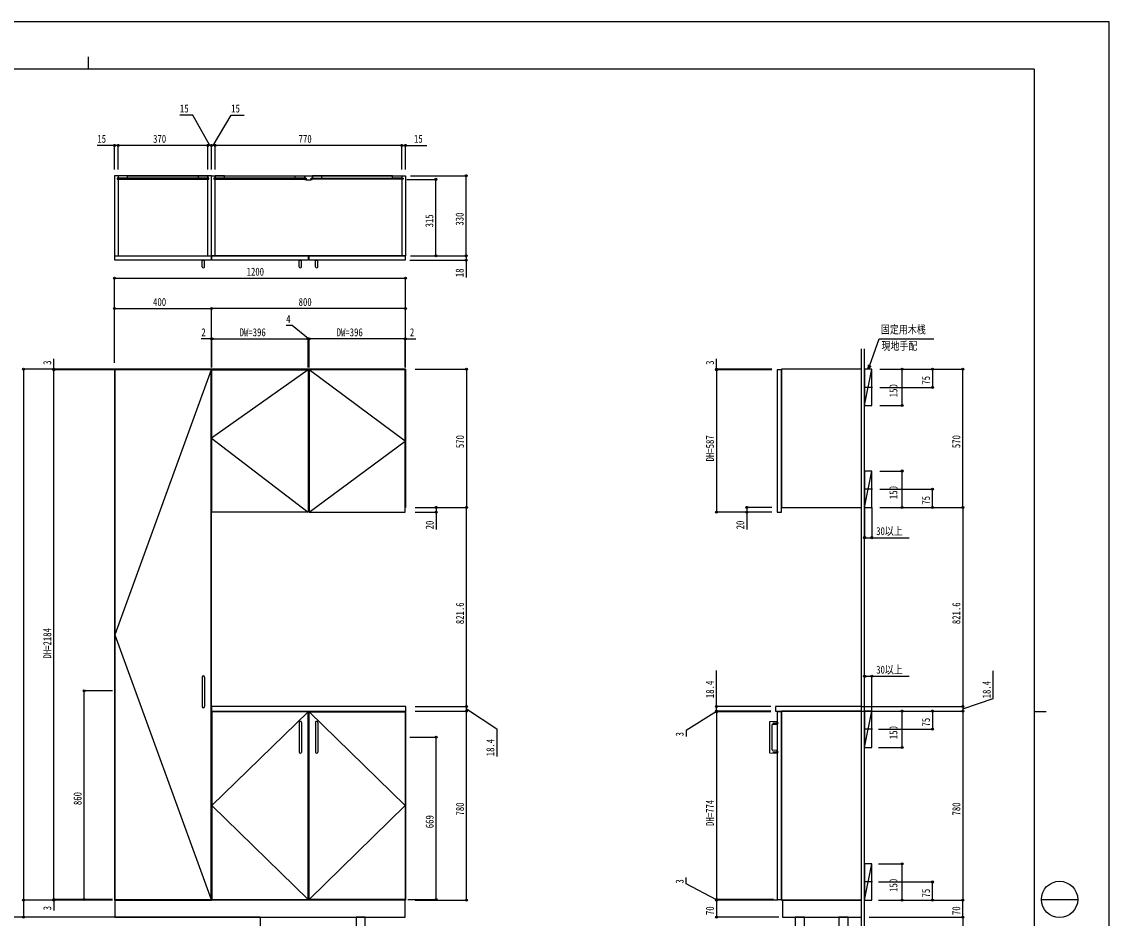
# Model space of a CAD drawing. Units: millimetres, scale not verified. Extents: x -4205 to 4205, y -2970 to 2970.
# Drawn here: x -278 to 4205, y -728 to 2970 of the extents above; entities that cross this region are included whole.
import ezdxf
from ezdxf.enums import TextEntityAlignment as Align

# ---------------------------------------------------------------- set-up
doc = ezdxf.new("R2010")
doc.units = ezdxf.units.MM
doc.header["$LTSCALE"] = 20
for name, color, linetype in [('0-2_YKK_11', 7, 'Continuous'), ('0-3_YKK_12', 2, 'Continuous'), ('0-4_YKK_13', 4, 'Continuous'), ('0-5_YKK_D', 6, 'Continuous'), ('0-6_YKK_ZWAK', 7, 'Continuous'), ('0-7_YSS_K', 3, 'Continuous')]:
    doc.layers.add(name, color=color, linetype=linetype)
doc.styles.add('ＭＳ ゴシック', font='')
doc.styles.get('ＭＳ ゴシック').set_extended_font_data('MS Gothic')

msp = doc.modelspace()

# ---------------------------------------------------------------- linework, layer by layer
at = {"layer": '0-2_YKK_11'}
msp.add_line((906.03, 967), (902.03, 967), dxfattribs=at)
at = {"layer": '0-3_YKK_12'}
for p, q in [((119.02, 2335), (119.02, 2324.5)), ((158.52, 2335), (449.52, 2335)), ((489.02, 2324.5), (489.02, 2335)), ((519.02, 2324.5), (519.02, 2335)), ((558.02, 2335), (849.02, 2335)), ((889.02, 2335), (919.02, 2335)), ((889.02, 2335), (889.02, 2325)), ((919.02, 2335), (919.02, 2325)), ((1250.02, 2335), (959.02, 2335)), ((1289.02, 2335), (1289.02, 2324.5)), ((119.02, 2320.5), (119.02, 2005)), ((489.02, 2005), (489.02, 2320.5)), ((519.02, 2005), (519.02, 2320.5)), ((889.02, 2325), (894.52, 2325)), ((889.02, 2320), (894.52, 2320)), ((889.02, 2320), (889.02, 2319)), ((889.02, 2319), (894.52, 2318)), ((894.52, 2325), (894.52, 2320)), ((894.52, 2318), (913.52, 2318)), ((913.52, 2325), (919.02, 2325)), ((913.52, 2325), (913.52, 2320)), ((913.52, 2320), (919.02, 2320)), ((913.52, 2318), (919.02, 2319)), ((919.02, 2320), (919.02, 2319)), ((1289.02, 2320.5), (1289.02, 2005)), ((1304.02, 1537), (1304.02, 967)), ((3229.31, 1462), (3193.73, 1462)), ((3229.31, 1042), (3193.73, 1042)), ((504.02, 967), (506.03, 967)), ((1302.03, 967), (1304.02, 967)), ((3229.31, 52), (3193.73, 52)), ((3229.31, -578), (3193.73, -578))]:
    msp.add_line(p, q, dxfattribs=at)
for points in [[(104.02, 2005), (504.02, 2005), (504.02, 2335), (104.02, 2335)], [(119.02, 2324.5), (158.02, 2324.5), (158.02, 2335), (119.02, 2335)], [(489.02, 2324.5), (450.02, 2324.5), (450.02, 2335), (489.02, 2335)], [(1304.02, 2005), (504.02, 2005), (504.02, 2335), (1304.02, 2335)], [(519.02, 2324.5), (558.02, 2324.5), (558.02, 2335), (519.02, 2335)], [(888.02, 2324.5), (849.02, 2324.5), (849.02, 2335), (888.02, 2335)], [(920.02, 2324.5), (959.02, 2324.5), (959.02, 2335), (920.02, 2335)], [(1289.02, 2324.5), (1250.02, 2324.5), (1250.02, 2335), (1289.02, 2335)], [(114.52, 2320.5), (493.52, 2320.5), (493.52, 2324.5), (114.52, 2324.5)], [(514.02, 2320.5), (893.02, 2320.5), (893.02, 2324.5), (514.02, 2324.5)], [(1294.02, 2320.5), (915.02, 2320.5), (915.02, 2324.5), (1294.02, 2324.5)], [(502.02, 1987), (106.02, 1987), (106.02, 2005), (502.02, 2005)], [(902.02, 1987), (506.02, 1987), (506.02, 2005), (902.02, 2005)], [(1302.02, 1987), (906.02, 1987), (906.02, 2005), (1302.02, 2005)], [(104.02, -653), (504.02, -653), (504.02, 1537), (104.02, 1537)], [(106.02, -650), (502.02, -650), (502.02, 1534), (106.02, 1534)], [(902.03, 947), (506.03, 947), (506.03, 1534), (902.03, 1534)], [(906.03, 947), (1302.03, 947), (1302.03, 1534), (906.03, 1534)], [(2836.02, 947), (2854.02, 947), (2854.02, 1534), (2836.02, 1534)], [(2854.02, 967), (3184.02, 967), (3184.02, 1537), (2854.02, 1537)], [(504.02, 127), (1305.52, 127), (1305.52, 145.4), (504.02, 145.4)], [(2829.02, 127), (3184.02, 127), (3184.02, 145.4), (2829.02, 145.4)], [(1304.02, -653), (504.02, -653), (504.02, 127), (1304.02, 127)], [(506.02, -650), (902.02, -650), (902.02, 124), (506.02, 124)], [(1302.02, -650), (906.02, -650), (906.02, 124), (1302.02, 124)], [(2836.02, -650), (2854.02, -650), (2854.02, 124), (2836.02, 124)], [(2854.02, -653), (3184.02, -653), (3184.02, 127), (2854.02, 127)], [(105.02, -723), (1303.02, -723), (1303.02, -653), (105.02, -653)], [(2858.02, -723), (3184.02, -723), (3184.02, -653), (2858.02, -653)]]:
    msp.add_lwpolyline(points, close=True, dxfattribs=at)
for points in [[(502.02, 1534), (106.02, 442), (502.02, -650)], [(1304.02, 967), (1304.02, 1537), (504.02, 1537), (504.02, 967)], [(902.03, 1534), (504.02, 1252), (902.03, 947)], [(906.03, 947), (1302.03, 1240.5), (906.03, 1534)], [(902.02, -650), (506.02, -263), (902.02, 124)], [(906.02, 124), (1302.02, -263), (906.02, -650)]]:
    msp.add_lwpolyline(points, dxfattribs=at)
at = {"layer": '0-4_YKK_13'}
for p, q in [((465.02, 1987), (475.02, 1987)), ((465.02, 1959.34), (465.02, 1987)), ((475.02, 1959.34), (475.02, 1987)), ((865.02, 1987), (875.02, 1987)), ((865.02, 1959.34), (865.02, 1987)), ((875.02, 1959.34), (875.02, 1987)), ((933.02, 1987), (943.02, 1987)), ((933.02, 1959.34), (933.02, 1987)), ((943.02, 1959.34), (943.02, 1987)), ((465.02, 267.43), (465.02, 145.11)), ((475.02, 267.43), (475.02, 145.11)), ((865.02, 80.16), (865.02, -42.16)), ((875.02, 80.16), (875.02, -42.16)), ((933.02, 80.16), (933.02, -42.16)), ((943.02, 80.16), (943.02, -42.16)), ((2804.02, 81.41), (2804.02, -43.41)), ((2836.02, 84.51), (2805.44, 82.9)), ((2815.02, -32.49), (2815.02, 70.49)), ((2816.92, 72.49), (2836.02, 73.49)), ((2817.97, 79), (2841.12, 79)), ((2836.02, 73.49), (2836.02, 84.51)), ((2817.97, -41), (2841.12, -41))]:
    msp.add_line(p, q, dxfattribs=at)
msp.add_lwpolyline([(2805.44, -44.9), (2836.02, -46.51), (2836.02, -35.49), (2816.92, -34.49)], dxfattribs=at)
for points in [[(1100.02, -1001), (1138.02, -1001), (1138.02, -723), (1100.02, -723)], [(2910.02, -1001), (2948.02, -1001), (2948.02, -723), (2910.02, -723)], [(3090.02, -1001), (3128.02, -1001), (3128.02, -723), (3090.02, -723)]]:
    msp.add_lwpolyline(points, close=True, dxfattribs=at)
for centre, radius, start, end in [((470.02, 1960.05), 5.05, 188.0693, 351.9307), ((870.02, 1960.05), 5.05, 188.0693, 351.9307), ((938.02, 1960.05), 5.05, 188.0693, 351.9307), ((470.02, 266.72), 5.05, 8.0102, 171.9898), ((470.02, 145.81), 5.05, 188.0102, 351.9898), ((870.02, 79.46), 5.05, 8.0102, 171.9898), ((938.02, 79.46), 5.05, 8.0102, 171.9898), ((2805.52, 81.41), 1.5, 92.7637, 180.21124), ((2817.02, 70.49), 2, 93.19527, 179.79522), ((870.02, -41.46), 5.05, 188.0102, 351.9898), ((938.02, -41.46), 5.05, 188.0102, 351.9898), ((2805.52, -43.41), 1.5, 179.7637, 267.21124), ((2817.02, -32.49), 2, 180.19527, 266.79522)]:
    msp.add_arc(centre, radius, start, end, dxfattribs=at)
at = {"layer": '0-5_YKK_D'}
for p, q in [((104.02, 2361.1), (104.02, 2461)), ((119.02, 2361.1), (119.02, 2461)), ((119.02, 2361.1), (119.02, 2461)), ((489.02, 2460), (119.02, 2460)), ((489.02, 2361.1), (489.02, 2461)), ((489.02, 2361.1), (489.02, 2461)), ((504.02, 2460), (489.02, 2460)), ((504.02, 2361.1), (504.02, 2461)), ((504.02, 2361.1), (504.02, 2461)), ((519.02, 2460), (504.02, 2460)), ((519.02, 2361.1), (519.02, 2461)), ((519.02, 2361.1), (519.02, 2461)), ((1289.02, 2460), (519.02, 2460)), ((1289.02, 2361.1), (1289.02, 2461)), ((1289.02, 2361.1), (1289.02, 2461)), ((1304.02, 2361.1), (1304.02, 2461)), ((1324.02, 2335), (1555.02, 2335)), ((1554.02, 2005), (1554.02, 2335)), ((1309.02, 2320), (1430.02, 2320)), ((1429.02, 2005), (1429.02, 2320)), ((1322.02, 1987), (1555.02, 1987)), ((1324.02, 2005), (1555.02, 2005)), ((1324.02, 2005), (1555.02, 2005)), ((1324.02, 2005), (1430.02, 2005)), ((104.02, 1563.23), (104.02, 1913)), ((104.02, 1912), (1304.02, 1912)), ((1304.02, 1563.23), (1304.02, 1913)), ((104.02, 1563.23), (104.02, 1788)), ((104.02, 1787), (504.02, 1787)), ((504.02, 1563.23), (504.02, 1788)), ((504.02, 1543.64), (504.02, 1788)), ((1304.02, 1787), (504.02, 1787)), ((1304.02, 1543.64), (1304.02, 1788)), ((504.02, 1543.64), (504.02, 1663)), ((506.02, 1543.64), (506.02, 1663)), ((506.02, 1543.64), (506.02, 1663)), ((506.02, 1662), (902.02, 1662)), ((902.02, 1543.64), (902.02, 1663)), ((902.02, 1543.64), (902.02, 1663)), ((906.02, 1662), (902.02, 1662)), ((906.02, 1543.64), (906.02, 1663)), ((906.02, 1543.64), (906.02, 1663)), ((1302.02, 1662), (906.02, 1662)), ((1302.02, 1543.64), (1302.02, 1663)), ((1302.02, 1543.64), (1302.02, 1663)), ((1304.02, 1543.64), (1304.02, 1663)), ((86.33, 1537), (-271.98, 1537)), ((-270.98, 1537), (-270.98, -653)), ((103.02, 1537), (-146.98, 1537)), ((86.33, 1534), (-146.98, 1534)), ((105.02, 1534), (-146.98, 1534)), ((-145.98, -650), (-145.98, 1534)), ((1343.82, 1537), (1556.52, 1537)), ((1555.52, 1537), (1555.52, 967)), ((2813.42, 1537), (2585.02, 1537)), ((2813.42, 1534), (2585.02, 1534)), ((2813.42, 1534), (2585.02, 1534)), ((2586.02, 1534), (2586.02, 947)), ((3259.2, 1537), (3352.52, 1537)), ((3259.2, 1537), (3477.52, 1537)), ((3259.2, 1537), (3602.52, 1537)), ((3351.52, 1387), (3351.52, 1537)), ((3476.52, 1537), (3476.52, 1462)), ((3601.52, 967), (3601.52, 1537)), ((3259.2, 1462), (3477.52, 1462)), ((3259.2, 1387), (3352.52, 1387)), ((3259.2, 1117), (3352.52, 1117)), ((3351.52, 967), (3351.52, 1117)), ((3259.2, 1042), (3477.52, 1042)), ((3476.52, 967), (3476.52, 1042)), ((1343.82, 967), (1431.52, 967)), ((1343.82, 967), (1556.52, 967)), ((1343.82, 967), (1556.52, 967)), ((1343.82, 947), (1431.52, 947)), ((1555.52, 145.4), (1555.52, 967)), ((2813.42, 947), (2585.02, 947)), ((2813.42, 967), (2710.02, 967)), ((2813.42, 947), (2710.02, 947)), ((3196.52, 966), (3196.52, 841)), ((3226.52, 966), (3226.52, 841)), ((3259.2, 967), (3352.52, 967)), ((3259.2, 967), (3477.52, 967)), ((3259.2, 967), (3602.52, 967)), ((3259.2, 967), (3602.52, 967)), ((3601.52, 967), (3601.52, 145.4)), ((3196.52, 272.9), (3196.52, 269.4)), ((3226.52, 128), (3226.52, 271.4)), ((96.02, 210), (-21.98, 210)), ((-20.98, -650), (-20.98, 210)), ((1343.82, 145.4), (1556.52, 145.4)), ((1343.82, 145.4), (1556.52, 145.4)), ((1555.52, 127), (1555.52, 145.4)), ((2809.23, 145.4), (2585.02, 145.4)), ((3185.02, 145.4), (3602.52, 145.4)), ((3259.2, 145.4), (3602.52, 145.4)), ((3601.52, 145.4), (3601.52, 127)), ((1343.82, 127), (1556.52, 127)), ((1343.82, 127), (1556.52, 127)), ((1555.52, -653), (1555.52, 127)), ((2809.23, 127), (2585.02, 127)), ((2809.23, 127), (2585.02, 127)), ((2809.23, 124), (2585.02, 124)), ((2795.23, 124), (2585.02, 124)), ((2586.02, 127), (2586.02, 124)), ((2586.02, 124), (2586.02, -650)), ((3185.02, 127), (3602.52, 127)), ((3253.68, 127), (3352.52, 127)), ((3253.68, 127), (3602.52, 127)), ((3253.68, 127), (3477.52, 127)), ((3351.52, -23), (3351.52, 127)), ((3476.52, 127), (3476.52, 52)), ((3601.52, 127), (3601.52, -653)), ((3253.68, 52), (3477.52, 52)), ((1321.02, 19), (1431.52, 19)), ((1430.52, -650), (1430.52, 19)), ((3253.68, -23), (3352.52, -23)), ((3253.68, -503), (3352.52, -503)), ((3351.52, -653), (3351.52, -503)), ((3253.68, -578), (3477.52, -578)), ((3476.52, -653), (3476.52, -578)), ((86.33, -653), (-271.98, -653)), ((96.02, -653), (-271.98, -653)), ((-270.98, -653), (-270.98, -723)), ((86.33, -650), (-146.98, -650)), ((86.33, -650), (-146.98, -650)), ((86.33, -653), (-146.98, -653)), ((96.02, -650), (-21.98, -650)), ((1314.02, -650), (1431.52, -650)), ((1343.82, -653), (1556.52, -653)), ((2821.02, -650), (2585.02, -650)), ((2821.02, -650), (2585.02, -650)), ((2839.02, -653), (2585.02, -653)), ((2839.02, -653), (2585.02, -653)), ((2586.02, -650), (2586.02, -653)), ((2586.02, -653), (2586.02, -723)), ((3253.68, -653), (3352.52, -653)), ((3253.68, -653), (3602.52, -653)), ((3253.68, -653), (3477.52, -653)), ((3264.78, -653), (3602.52, -653)), ((3601.52, -723), (3601.52, -653)), ((96.02, -723), (-271.98, -723)), ((2843.02, -723), (2585.02, -723)), ((3215.74, -723), (3602.52, -723)), ((3265.1, -723), (3602.52, -723)), ((3601.52, -723), (3601.52, -1021))]:
    msp.add_line(p, q, dxfattribs=at)
for points in [[(496.52, 2460), (427.41, 2585), (373.01, 2585)], [(511.52, 2460), (584.55, 2585), (638.95, 2585)], [(119.02, 2460), (104.02, 2460), (32.62, 2460)], [(1289.02, 2460), (1304.02, 2460), (1392.42, 2460)], [(1554.02, 2005), (1554.02, 1987), (1554.02, 1915.6)], [(904.02, 1662), (836.85, 1717), (811.25, 1717)], [(506.02, 1662), (504.02, 1662), (461.42, 1662)], [(1302.02, 1662), (1304.02, 1662), (1346.62, 1662)], [(3211.52, 1537), (3217.33, 1552.97), (3257.02, 1662), (3482.11, 1662)], [(-145.98, 1534), (-145.98, 1537), (-145.98, 1579.6)], [(2586.02, 1534), (2586.02, 1537), (2586.02, 1579.6)], [(3221.61, 1551.42), (3211.52, 1537), (3213.05, 1554.53)], [(1430.52, 967), (1430.52, 947), (1430.52, 875.6)], [(2711.02, 967), (2711.02, 947), (2711.02, 875.6)], [(3196.52, 842), (3226.52, 842), (3379.52, 842)], [(2586.02, 127), (2586.02, 145.4), (2586.02, 293.8)], [(3196.52, 270.4), (3226.52, 270.4), (3379.52, 270.4)], [(3601.52, 136.2), (3726.52, 178.6), (3726.52, 293)], [(1555.52, 136.2), (1680.52, 54.12), (1680.52, -60.28)], [(2586.02, 125.5), (2461.02, 47.28), (2461.02, 21.68)], [(2586.02, -651.5), (2461.02, -585.38), (2461.02, -559.78)], [(-145.98, -650), (-145.98, -653), (-145.98, -695.6)]]:
    msp.add_lwpolyline(points, dxfattribs=at)
for centre in [(104.02, 2460), (119.02, 2460), (119.02, 2460), (489.02, 2460), (489.02, 2460), (504.02, 2460), (504.02, 2460), (519.02, 2460), (519.02, 2460), (1289.02, 2460), (1289.02, 2460), (1304.02, 2460), (1554.02, 2335), (1429.02, 2320), (1429.02, 2005), (1554.02, 2005), (1554.02, 2005), (1554.02, 1987), (104.02, 1912), (1304.02, 1912), (104.02, 1787), (504.02, 1787), (504.02, 1787), (1304.02, 1787), (504.02, 1662), (506.02, 1662), (506.02, 1662), (902.02, 1662), (902.02, 1662), (906.02, 1662), (906.02, 1662), (1302.02, 1662), (1302.02, 1662), (1304.02, 1662), (-270.98, 1537), (-145.98, 1537), (-145.98, 1534), (-145.98, 1534), (1555.52, 1537), (2586.02, 1537), (2586.02, 1534), (2586.02, 1534), (3351.52, 1537), (3476.52, 1537), (3601.52, 1537), (3476.52, 1462), (3351.52, 1387), (3351.52, 1117), (3476.52, 1042), (1430.52, 967), (1430.52, 947), (1555.52, 967), (1555.52, 967), (2586.02, 947), (2711.02, 967), (2711.02, 947), (3351.52, 967), (3476.52, 967), (3601.52, 967), (3601.52, 967), (3196.52, 842), (3226.52, 842), (3196.52, 270.4), (3226.52, 270.4), (-20.98, 210), (1555.52, 145.4), (1555.52, 145.4), (2586.02, 145.4), (3601.52, 145.4), (3601.52, 145.4), (1555.52, 127), (1555.52, 127), (2586.02, 127), (2586.02, 127), (2586.02, 124), (2586.02, 124), (3351.52, 127), (3476.52, 127), (3601.52, 127), (3601.52, 127), (3476.52, 52), (1430.52, 19), (3351.52, -23), (3351.52, -503), (3476.52, -578), (-270.98, -653), (-270.98, -653), (-145.98, -650), (-145.98, -650), (-145.98, -653), (-20.98, -650), (1430.52, -650), (1555.52, -653), (2586.02, -650), (2586.02, -650), (2586.02, -653), (2586.02, -653), (3351.52, -653), (3476.52, -653), (3601.52, -653), (3601.52, -653), (-270.98, -723), (2586.02, -723), (3601.52, -723), (3601.52, -723)]:
    msp.add_circle(centre, 4.25, dxfattribs=at)
at = {"layer": '0-6_YKK_ZWAK'}
for p, q in [((-4.98, 2825), (-4.98, 2775)), ((3895.02, 2775), (-3904.98, 2775)), ((3895.02, 2775), (3895.02, -2525)), ((3895.02, 125), (3945.02, 125)), ((3925.02, -650), (4075.02, -650))]:
    msp.add_line(p, q, dxfattribs=at)
msp.add_lwpolyline([(-4205, -2970), (4205, -2970), (4205, 2970), (-4205, 2970)], close=True, dxfattribs=at)
msp.add_circle((4000.02, -650), 75, dxfattribs=at)
at = {"layer": '0-7_YSS_K'}
for p, q in [((3184.02, -1021), (3184.02, 1620.81)), ((3196.52, -1021), (3196.52, 1620.81)), ((3196.52, 1387), (3226.52, 1537)), ((3196.52, 967), (3226.52, 1117)), ((3196.52, -23), (3226.52, 127)), ((3196.52, -653), (3226.52, -503)), ((704.02, -723), (-1521.98, -723)), ((704.02, -723), (704.02, -1021))]:
    msp.add_line(p, q, dxfattribs=at)
for points in [[(3196.52, 1387), (3226.52, 1387), (3226.52, 1537), (3196.52, 1537)], [(3196.52, 967), (3226.52, 967), (3226.52, 1117), (3196.52, 1117)], [(3196.52, -23), (3226.52, -23), (3226.52, 127), (3196.52, 127)], [(3196.52, -653), (3226.52, -653), (3226.52, -503), (3196.52, -503)]]:
    msp.add_lwpolyline(points, close=True, dxfattribs=at)

# ---------------------------------------------------------------- texts
at = {"layer": '0-5_YKK_D', "style": 'ＭＳ ゴシック', "width": 0.8}
for s, p in [('15', (373.81, 2585.8)), ('15', (585.35, 2585.8)), ('15', (33.42, 2460.8)), ('370', (263.22, 2460.8)), ('770', (863.22, 2460.8)), ('15', (1338.82, 2460.8)), ('1200', (648.82, 1912.8)), ('400', (263.22, 1787.8)), ('800', (863.22, 1787.8)), ('4', (812.05, 1717.8)), ('2', (462.22, 1662.8)), ('DW=396', (620.02, 1662.8)), ('DW=396', (1020.02, 1662.8)), ('2', (1321.82, 1662.8)), ('固定用木桟', (3263.71, 1674.08)), ('現地手配', (3266.11, 1606.58)), ('30以上', (3244.32, 842.8)), ('30以上', (3244.32, 271.2))]:
    msp.add_text(s, height=32.99, dxfattribs=at).set_placement(p, align=Align.BOTTOM_LEFT)
for s, p in [('315', (1428.22, 2121.7)), ('330', (1553.22, 2129.2)), ('18', (1553.22, 1916.4)), ('3', (-146.78, 1554.8)), ('3', (2585.22, 1554.8)), ('75', (3475.72, 1473.1)), ('150', (3341.52, 1421.2)), ('570', (1554.72, 1211.2)), ('DH=587', (2585.22, 1156.5)), ('570', (3600.72, 1211.2)), ('150', (3341.52, 1001.2)), ('75', (3475.72, 978.1)), ('20', (1429.72, 876.4)), ('20', (2710.22, 876.4)), ('821.6', (1554.72, 485.4)), ('821.6', (3600.72, 485.4)), ('DH=2184', (-146.78, 343.6)), ('18.4', (2585.22, 180.2)), ('18.4', (3725.72, 179.4)), ('75', (3475.72, 63.1)), ('150', (3341.52, 11.2)), ('18.4', (1679.72, -59.48)), ('3', (2460.22, 22.48)), ('860', (-21.78, -260.8)), ('780', (1554.72, -303.8)), ('DH=774', (2585.22, -347)), ('780', (3600.72, -303.8)), ('669', (1429.72, -356.3)), ('3', (2460.22, -584.58)), ('150', (3341.52, -618.8)), ('75', (3475.72, -641.9)), ('3', (-146.78, -694.8)), ('70', (2585.22, -714.4)), ('70', (3600.72, -714.4))]:
    msp.add_text(s, height=32.99, rotation=90, dxfattribs=at).set_placement(p, align=Align.BOTTOM_LEFT)

doc.saveas('drawing.dxf')
